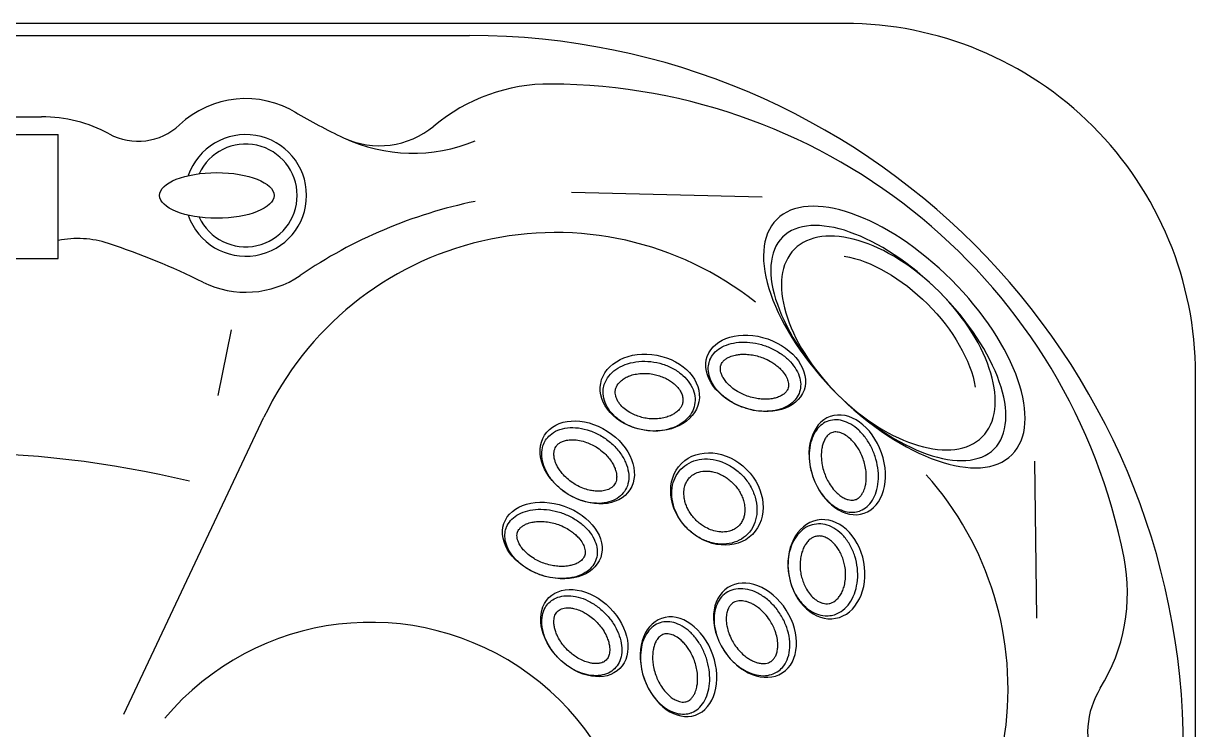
# Model space of a CAD drawing. Header units: millimetres. Extents: x -1155.38 to -1153.28, y 2264.62 to 2266.72.
# Drawn here: x -1154.249 to -1153.28, y 2266.14 to 2266.724 of the extents above; entities that cross this region are included whole.
import ezdxf

# ---------------------------------------------------------------- set-up
doc = ezdxf.new("R2010")
doc.units = ezdxf.units.MM
doc.header["$LTSCALE"] = 10
doc.layers.add('jacuzzi', color=1, linetype='Continuous')

msp = doc.modelspace()

# ---------------------------------------------------------------- linework, layer by layer
at = {"layer": 'jacuzzi'}
for p, q in [((-1154.78048, 2266.71403), (-1153.88048, 2266.71403)), ((-1154.44378, 2266.6469), (-1154.23426, 2266.6469)), ((-1154.44048, 2266.63213), (-1154.22048, 2266.63213)), ((-1154.22048, 2266.5298), (-1154.22048, 2266.63213)), ((-1153.79638, 2266.58458), (-1153.63878, 2266.58069)), ((-1154.44048, 2266.5298), (-1154.22048, 2266.5298)), ((-1154.07757, 2266.47078), (-1154.08846, 2266.41637)), ((-1154.16618, 2266.15308), (-1154.05043, 2266.39849)), ((-1153.41156, 2266.23235), (-1153.41333, 2266.36211))]:
    msp.add_line(p, q, dxfattribs=at)
at = {"layer": 'jacuzzi', "color": 3}
msp.add_lwpolyline([(-1155.38048, 2266.43403), (-1155.38048, 2264.91403, 0.414214), (-1155.09048, 2264.62403), (-1153.57048, 2264.62403, 0.414214), (-1153.28048, 2264.91403), (-1153.28048, 2266.43403, 0.414214), (-1153.57048, 2266.72403), (-1155.09048, 2266.72403, 0.414214)], format="xyb", close=True, dxfattribs=at)
at = {"layer": 'jacuzzi'}
for centre, radius, start, end in [((-1153.88048, 2266.12403), 0.59, 0, 90), ((-1153.81404, 2266.52397), 0.15, 89.74313, 129.82499), ((-1153.81554, 2266.18897), 0.485, 11.09112, 89.74313), ((-1154.06551, 2266.58187), 0.08, 58.14503, 133.2), ((-1153.77157, 2267.08187), 0.5, 239.54969, 244.75896), ((-1154.23426, 2266.5298), 0.11711, 61.49171, 90), ((-1154.1545, 2266.67664), 0.05, 241.49171, 313.2), ((-1153.95494, 2266.69293), 0.07, 244.75896, 309.82499), ((-1154.06551, 2266.58187), 0.05027, 198.9724, 161.0276), ((-1153.92732, 2266.7515), 0.13475, 244.75896, 292.43502), ((-1154.06551, 2266.58187), 0.04249, 204.97347, 155.02653), ((-1153.79533, 2266.18514), 0.4, 101.62032, 124.25541), ((-1153.80954, 2266.28487), 0.26634, 51.60522, 154.74932), ((-1154.20414, 2266.46625), 0.08, 71.71584, 101.78818), ((-1154.36728, 2265.9725), 0.6, 63.65498, 71.71584), ((-1154.06551, 2266.58187), 0.08, 243.65498, 304.25541), ((-1154.31203, 2265.51079), 0.85852, 76.52537, 103.51701), ((-1153.70179, 2266.17373), 0.26634, 302.43253, 41.74173), ((-1153.4868, 2266.25342), 0.15, 328.2715, 11.09112), ((-1153.96234, 2266.00705), 0.22197, 327.35545, 140.00307), ((-1153.29968, 2266.13772), 0.07, 148.2715, 203.30455)]:
    msp.add_arc(centre, radius, start, end, dxfattribs=at)
for centre, major_axis, ratio in [((-1154.08943, 2266.58187), (-0.04733, 0), 0.398515), ((-1153.64405, 2266.43485), (-0.03999, 0.01398), 0.709323), ((-1153.73156, 2266.41892), (-0.04059, 0.00761), 0.76114), ((-1153.78326, 2266.36119), (-0.03528, 0.02254), 0.733097), ((-1153.67606, 2266.33098), (0.02932, -0.02932), 0.834708), ((-1153.81214, 2266.29667), (-0.03999, 0.01398), 0.709323), ((-1153.78563, 2266.2201), (-0.02931, 0.02931), 0.716668)]:
    msp.add_ellipse(centre, major_axis=major_axis, ratio=ratio, dxfattribs=at)
at = {"layer": 'jacuzzi', "extrusion": (0, 0, -1)}
for centre, major_axis, ratio in [((-1153.52945, 2266.46482), (-0.09724, 0.09724), 0.48528), ((-1153.5344, 2266.45987), (-0.08748, 0.08748), 0.482837), ((-1153.5344, 2266.45987), (-0.0776, 0.0776), 0.544324), ((-1153.56837, 2266.35917), (0.01398, -0.03999), 0.709323), ((-1153.58557, 2266.27293), (0.00761, -0.04059), 0.76114), ((-1153.64457, 2266.22251), (0.02254, -0.03528), 0.733097), ((-1153.7078, 2266.19233), (0.01398, -0.03999), 0.709323)]:
    msp.add_ellipse(centre, major_axis=major_axis, ratio=ratio, dxfattribs=at)
msp.add_ellipse((-1153.53935, 2266.45492), major_axis=(-0.06826, 0.06826), ratio=0.546258, start_param=6.938154, end_param=8.769809, dxfattribs=at)
at = {"layer": 'jacuzzi'}
for points, knots in [([(-1153.6822, 2266.445), (-1153.68278, 2266.44335), (-1153.68312, 2266.44161), (-1153.68333, 2266.43767), (-1153.6831, 2266.43544), (-1153.68191, 2266.4309), (-1153.68095, 2266.42859), (-1153.67834, 2266.42405), (-1153.67669, 2266.42182), (-1153.67276, 2266.41758), (-1153.6705, 2266.41558), (-1153.66548, 2266.41194), (-1153.66274, 2266.41031), (-1153.65694, 2266.40751), (-1153.65388, 2266.40636), (-1153.64766, 2266.40459), (-1153.64449, 2266.40398), (-1153.63823, 2266.40334), (-1153.63514, 2266.40331), (-1153.62925, 2266.40383), (-1153.62644, 2266.40438), (-1153.62127, 2266.40599), (-1153.61892, 2266.40706), (-1153.61479, 2266.40961), (-1153.61302, 2266.4111), (-1153.61013, 2266.4144), (-1153.60901, 2266.41621), (-1153.60743, 2266.42007), (-1153.60698, 2266.42212), (-1153.60676, 2266.4264), (-1153.60699, 2266.42863), (-1153.60819, 2266.43317), (-1153.60915, 2266.43547), (-1153.61177, 2266.44001), (-1153.61342, 2266.44225), (-1153.61735, 2266.44648), (-1153.61962, 2266.44848), (-1153.62464, 2266.45211), (-1153.62739, 2266.45375), (-1153.63319, 2266.45654), (-1153.63624, 2266.45769), (-1153.64247, 2266.45946), (-1153.64564, 2266.46007), (-1153.6519, 2266.4607), (-1153.65499, 2266.46072), (-1153.66088, 2266.4602), (-1153.66369, 2266.45965), (-1153.66885, 2266.45803), (-1153.6712, 2266.45696), (-1153.67532, 2266.4544), (-1153.67709, 2266.45291), (-1153.67997, 2266.44961), (-1153.68109, 2266.4478), (-1153.68199, 2266.44558), (-1153.6821, 2266.44529), (-1153.6822, 2266.445)], [0, 0, 0, 0, 0.203626, 0.203626, 0.445375, 0.445375, 0.687124, 0.687124, 0.928874, 0.928874, 1.170623, 1.170623, 1.412372, 1.412372, 1.654121, 1.654121, 1.89587, 1.89587, 2.137619, 2.137619, 2.379368, 2.379368, 2.621117, 2.621117, 2.862866, 2.862866, 3.104615, 3.104615, 3.346364, 3.346364, 3.588113, 3.588113, 3.829863, 3.829863, 4.071612, 4.071612, 4.313361, 4.313361, 4.55511, 4.55511, 4.796859, 4.796859, 5.038608, 5.038608, 5.280357, 5.280357, 5.522106, 5.522106, 5.763855, 5.763855, 6.005604, 6.005604, 6.247353, 6.247353, 6.283185, 6.283185, 6.283185, 6.283185]), ([(-1153.76976, 2266.42303), (-1153.77008, 2266.42134), (-1153.77019, 2266.41961), (-1153.76994, 2266.41547), (-1153.7694, 2266.41304), (-1153.76753, 2266.40826), (-1153.76619, 2266.40591), (-1153.76278, 2266.40144), (-1153.7607, 2266.39933), (-1153.75594, 2266.3955), (-1153.75326, 2266.3938), (-1153.74746, 2266.39091), (-1153.74435, 2266.38974), (-1153.73792, 2266.38802), (-1153.73459, 2266.38748), (-1153.72797, 2266.38704), (-1153.72467, 2266.38716), (-1153.71833, 2266.38804), (-1153.71528, 2266.3888), (-1153.70966, 2266.3909), (-1153.70709, 2266.39224), (-1153.70256, 2266.39539), (-1153.70062, 2266.39719), (-1153.69746, 2266.40112), (-1153.69625, 2266.40324), (-1153.6946, 2266.40769), (-1153.69416, 2266.41002), (-1153.69407, 2266.41477), (-1153.69442, 2266.41719), (-1153.69592, 2266.42201), (-1153.69708, 2266.4244), (-1153.70015, 2266.42898), (-1153.70206, 2266.43117), (-1153.70654, 2266.43518), (-1153.70911, 2266.437), (-1153.71471, 2266.44012), (-1153.71775, 2266.44143), (-1153.72409, 2266.44343), (-1153.72739, 2266.44413), (-1153.73402, 2266.44486), (-1153.73736, 2266.44489), (-1153.74382, 2266.4443), (-1153.74694, 2266.44368), (-1153.75277, 2266.44183), (-1153.75547, 2266.44061), (-1153.76027, 2266.43767), (-1153.76237, 2266.43595), (-1153.76585, 2266.43216), (-1153.76723, 2266.43009), (-1153.76893, 2266.42633), (-1153.76945, 2266.4247), (-1153.76976, 2266.42303)], [0, 0, 0, 0, 0.187904, 0.187904, 0.444609, 0.444609, 0.701313, 0.701313, 0.958017, 0.958017, 1.214722, 1.214722, 1.471426, 1.471426, 1.72813, 1.72813, 1.984835, 1.984835, 2.241539, 2.241539, 2.498244, 2.498244, 2.754948, 2.754948, 3.011652, 3.011652, 3.268357, 3.268357, 3.525586, 3.525586, 3.782816, 3.782816, 4.040045, 4.040045, 4.297275, 4.297275, 4.554504, 4.554504, 4.811734, 4.811734, 5.068963, 5.068963, 5.326193, 5.326193, 5.583422, 5.583422, 5.840652, 5.840652, 6.097882, 6.097882, 6.283185, 6.283185, 6.283185, 6.283185]), ([(-1153.67276, 2266.4417), (-1153.67296, 2266.44114), (-1153.6731, 2266.44056), (-1153.67325, 2266.4393), (-1153.67327, 2266.43863), (-1153.67315, 2266.43715), (-1153.67301, 2266.43636), (-1153.67254, 2266.43465), (-1153.6722, 2266.43374), (-1153.67128, 2266.43178), (-1153.67068, 2266.43074), (-1153.66921, 2266.4286), (-1153.66834, 2266.42752), (-1153.66636, 2266.42539), (-1153.66523, 2266.42433), (-1153.66253, 2266.42211), (-1153.66091, 2266.42096), (-1153.65773, 2266.41904), (-1153.65622, 2266.41824), (-1153.65307, 2266.4168), (-1153.65144, 2266.41617), (-1153.64793, 2266.41502), (-1153.64605, 2266.41453), (-1153.64262, 2266.41387), (-1153.64108, 2266.41366), (-1153.63806, 2266.41341), (-1153.63658, 2266.41337), (-1153.6335, 2266.41346), (-1153.63193, 2266.41362), (-1153.62925, 2266.41407), (-1153.62811, 2266.41434), (-1153.62575, 2266.41506), (-1153.62458, 2266.41553), (-1153.6225, 2266.41657), (-1153.62161, 2266.41713), (-1153.62027, 2266.41816), (-1153.61976, 2266.41862), (-1153.61876, 2266.4197), (-1153.61832, 2266.42031), (-1153.61761, 2266.42154), (-1153.61735, 2266.42216), (-1153.61702, 2266.42334), (-1153.61692, 2266.42389), (-1153.61682, 2266.42508), (-1153.61683, 2266.42572), (-1153.61697, 2266.42709), (-1153.61711, 2266.42783), (-1153.61769, 2266.42985), (-1153.61825, 2266.43122), (-1153.61987, 2266.43406), (-1153.62093, 2266.43555), (-1153.62304, 2266.43793), (-1153.62394, 2266.43884), (-1153.62591, 2266.4406), (-1153.62697, 2266.44146), (-1153.62925, 2266.4431), (-1153.63047, 2266.44388), (-1153.63364, 2266.44571), (-1153.63567, 2266.44668), (-1153.63944, 2266.44816), (-1153.64115, 2266.44871), (-1153.64458, 2266.44962), (-1153.64631, 2266.44997), (-1153.64982, 2266.45048), (-1153.65158, 2266.45061), (-1153.65465, 2266.45065), (-1153.65597, 2266.4506), (-1153.6585, 2266.45036), (-1153.65971, 2266.45018), (-1153.66254, 2266.44957), (-1153.66407, 2266.44908), (-1153.66631, 2266.44813), (-1153.66712, 2266.44771), (-1153.66871, 2266.44674), (-1153.66946, 2266.44618), (-1153.67071, 2266.44504), (-1153.67121, 2266.44447), (-1153.67203, 2266.44332), (-1153.67234, 2266.44275), (-1153.67265, 2266.44201), (-1153.67271, 2266.44186), (-1153.67276, 2266.4417)], [0, 0, 0, 0, 0.152384, 0.152384, 0.304769, 0.304769, 0.457153, 0.457153, 0.609537, 0.609537, 0.77034, 0.77034, 0.931143, 0.931143, 1.091946, 1.091946, 1.283373, 1.283373, 1.44108, 1.44108, 1.598787, 1.598787, 1.77554, 1.77554, 1.920724, 1.920724, 2.065907, 2.065907, 2.232891, 2.232891, 2.370072, 2.370072, 2.538848, 2.538848, 2.707623, 2.707623, 2.838291, 2.838291, 3.011579, 3.011579, 3.184866, 3.184866, 3.324611, 3.324611, 3.464356, 3.464356, 3.604102, 3.604102, 3.824383, 3.824383, 4.044664, 4.044664, 4.18138, 4.18138, 4.318096, 4.318096, 4.454811, 4.454811, 4.659665, 4.659665, 4.821383, 4.821383, 4.9831, 4.9831, 5.152593, 5.152593, 5.287158, 5.287158, 5.421724, 5.421724, 5.621592, 5.621592, 5.755361, 5.755361, 5.91735, 5.91735, 6.079339, 6.079339, 6.241328, 6.241328, 6.283185, 6.283185, 6.283185, 6.283185]), ([(-1153.75993, 2266.42119), (-1153.7601, 2266.42032), (-1153.76016, 2266.41943), (-1153.76006, 2266.41774), (-1153.75995, 2266.41696), (-1153.75955, 2266.41535), (-1153.75926, 2266.41451), (-1153.7585, 2266.41278), (-1153.75801, 2266.4119), (-1153.75687, 2266.41015), (-1153.75622, 2266.4093), (-1153.7544, 2266.40723), (-1153.75313, 2266.40604), (-1153.75025, 2266.40379), (-1153.74862, 2266.40274), (-1153.74553, 2266.40109), (-1153.74412, 2266.40045), (-1153.74119, 2266.39931), (-1153.73966, 2266.39883), (-1153.73656, 2266.39803), (-1153.73497, 2266.39773), (-1153.73152, 2266.39726), (-1153.72966, 2266.39715), (-1153.726, 2266.39716), (-1153.72421, 2266.3973), (-1153.72078, 2266.39781), (-1153.71913, 2266.39819), (-1153.71615, 2266.39911), (-1153.71481, 2266.39964), (-1153.71257, 2266.40074), (-1153.71164, 2266.40128), (-1153.7097, 2266.40258), (-1153.70875, 2266.40338), (-1153.70714, 2266.405), (-1153.70648, 2266.40582), (-1153.70549, 2266.40738), (-1153.70513, 2266.4081), (-1153.7045, 2266.40974), (-1153.70428, 2266.41066), (-1153.70407, 2266.41255), (-1153.70409, 2266.41353), (-1153.7044, 2266.4156), (-1153.70469, 2266.41669), (-1153.70561, 2266.41896), (-1153.70624, 2266.42014), (-1153.70788, 2266.42252), (-1153.70889, 2266.42372), (-1153.71092, 2266.42571), (-1153.71186, 2266.42652), (-1153.7139, 2266.42806), (-1153.715, 2266.4288), (-1153.71743, 2266.43022), (-1153.71877, 2266.43089), (-1153.72157, 2266.4321), (-1153.72303, 2266.43263), (-1153.72602, 2266.43353), (-1153.72756, 2266.43389), (-1153.73093, 2266.43449), (-1153.73276, 2266.43469), (-1153.73639, 2266.43484), (-1153.73819, 2266.43479), (-1153.74165, 2266.43445), (-1153.74333, 2266.43416), (-1153.74641, 2266.43339), (-1153.74782, 2266.43293), (-1153.75042, 2266.43186), (-1153.75162, 2266.43124), (-1153.75376, 2266.42993), (-1153.75471, 2266.42922), (-1153.75723, 2266.42697), (-1153.75838, 2266.42537), (-1153.7595, 2266.42294), (-1153.75977, 2266.42207), (-1153.75993, 2266.42119)], [0, 0, 0, 0, 0.185389, 0.185389, 0.334092, 0.334092, 0.482794, 0.482794, 0.631497, 0.631497, 0.772944, 0.772944, 0.975724, 0.975724, 1.178504, 1.178504, 1.332252, 1.332252, 1.486001, 1.486001, 1.639749, 1.639749, 1.818834, 1.818834, 1.997918, 1.997918, 2.177002, 2.177002, 2.344869, 2.344869, 2.48377, 2.48377, 2.664349, 2.664349, 2.844927, 2.844927, 3.003134, 3.003134, 3.20093, 3.20093, 3.398726, 3.398726, 3.596522, 3.596522, 3.794318, 3.794318, 3.992115, 3.992115, 4.132757, 4.132757, 4.2734, 4.2734, 4.423968, 4.423968, 4.574537, 4.574537, 4.725106, 4.725106, 4.901128, 4.901128, 5.07715, 5.07715, 5.253172, 5.253172, 5.41935, 5.41935, 5.585529, 5.585529, 5.751707, 5.751707, 6.095618, 6.095618, 6.283185, 6.283185, 6.283185, 6.283185]), ([(-1153.55822, 2266.32102), (-1153.55987, 2266.32044), (-1153.56161, 2266.3201), (-1153.56555, 2266.31989), (-1153.56779, 2266.32013), (-1153.57232, 2266.32132), (-1153.57463, 2266.32227), (-1153.57917, 2266.32488), (-1153.5814, 2266.32654), (-1153.58564, 2266.33046), (-1153.58764, 2266.33273), (-1153.59128, 2266.33774), (-1153.59291, 2266.34048), (-1153.59571, 2266.34628), (-1153.59687, 2266.34934), (-1153.59864, 2266.35556), (-1153.59925, 2266.35873), (-1153.59989, 2266.36499), (-1153.59991, 2266.36808), (-1153.59939, 2266.37398), (-1153.59885, 2266.37679), (-1153.59723, 2266.38195), (-1153.59617, 2266.3843), (-1153.59361, 2266.38843), (-1153.59212, 2266.3902), (-1153.58882, 2266.39309), (-1153.58701, 2266.39421), (-1153.58316, 2266.39579), (-1153.58111, 2266.39625), (-1153.57683, 2266.39647), (-1153.5746, 2266.39623), (-1153.57006, 2266.39503), (-1153.56775, 2266.39407), (-1153.56321, 2266.39146), (-1153.56098, 2266.3898), (-1153.55674, 2266.38587), (-1153.55474, 2266.3836), (-1153.55111, 2266.37858), (-1153.54948, 2266.37584), (-1153.54669, 2266.37003), (-1153.54553, 2266.36698), (-1153.54376, 2266.36075), (-1153.54316, 2266.35758), (-1153.54252, 2266.35132), (-1153.5425, 2266.34824), (-1153.54303, 2266.34234), (-1153.54358, 2266.33954), (-1153.54519, 2266.33438), (-1153.54626, 2266.33203), (-1153.54882, 2266.3279), (-1153.55032, 2266.32614), (-1153.55362, 2266.32325), (-1153.55543, 2266.32213), (-1153.55764, 2266.32123), (-1153.55793, 2266.32112), (-1153.55822, 2266.32102)], [0, 0, 0, 0, 0.203626, 0.203626, 0.445375, 0.445375, 0.687124, 0.687124, 0.928874, 0.928874, 1.170623, 1.170623, 1.412372, 1.412372, 1.654121, 1.654121, 1.89587, 1.89587, 2.137619, 2.137619, 2.379368, 2.379368, 2.621117, 2.621117, 2.862866, 2.862866, 3.104615, 3.104615, 3.346364, 3.346364, 3.588113, 3.588113, 3.829863, 3.829863, 4.071612, 4.071612, 4.313361, 4.313361, 4.55511, 4.55511, 4.796859, 4.796859, 5.038608, 5.038608, 5.280357, 5.280357, 5.522106, 5.522106, 5.763855, 5.763855, 6.005604, 6.005604, 6.247353, 6.247353, 6.283185, 6.283185, 6.283185, 6.283185]), ([(-1153.81762, 2266.3796), (-1153.81855, 2266.37814), (-1153.81929, 2266.37655), (-1153.8205, 2266.37271), (-1153.82084, 2266.37038), (-1153.82081, 2266.36548), (-1153.82043, 2266.36292), (-1153.81894, 2266.35771), (-1153.81783, 2266.35507), (-1153.81492, 2266.3499), (-1153.81312, 2266.34737), (-1153.80896, 2266.34259), (-1153.80659, 2266.34035), (-1153.80143, 2266.33631), (-1153.79864, 2266.33451), (-1153.79283, 2266.33147), (-1153.78981, 2266.33023), (-1153.78373, 2266.32839), (-1153.78068, 2266.32779), (-1153.77475, 2266.32726), (-1153.77187, 2266.32732), (-1153.76648, 2266.32809), (-1153.76396, 2266.32879), (-1153.75945, 2266.33076), (-1153.75745, 2266.33203), (-1153.75405, 2266.33502), (-1153.75265, 2266.33675), (-1153.75042, 2266.34071), (-1153.74963, 2266.34296), (-1153.74883, 2266.34781), (-1153.74881, 2266.35041), (-1153.74961, 2266.35579), (-1153.75041, 2266.35856), (-1153.75282, 2266.36409), (-1153.75443, 2266.36684), (-1153.75833, 2266.37209), (-1153.76062, 2266.37459), (-1153.76575, 2266.37916), (-1153.76858, 2266.38122), (-1153.77456, 2266.38476), (-1153.77771, 2266.38623), (-1153.78411, 2266.38847), (-1153.78734, 2266.38924), (-1153.79367, 2266.39005), (-1153.79675, 2266.39008), (-1153.80253, 2266.38942), (-1153.80523, 2266.38873), (-1153.81005, 2266.38672), (-1153.81218, 2266.3854), (-1153.81541, 2266.38257), (-1153.81662, 2266.38115), (-1153.81762, 2266.3796)], [0, 0, 0, 0, 0.195237, 0.195237, 0.44418, 0.44418, 0.693123, 0.693123, 0.942065, 0.942065, 1.191008, 1.191008, 1.43995, 1.43995, 1.688893, 1.688893, 1.937835, 1.937835, 2.186778, 2.186778, 2.435721, 2.435721, 2.684663, 2.684663, 2.933606, 2.933606, 3.182548, 3.182548, 3.445456, 3.445456, 3.708364, 3.708364, 3.971272, 3.971272, 4.23418, 4.23418, 4.497087, 4.497087, 4.759995, 4.759995, 5.022903, 5.022903, 5.285811, 5.285811, 5.548719, 5.548719, 5.811627, 5.811627, 6.074535, 6.074535, 6.283185, 6.283185, 6.283185, 6.283185]), ([(-1153.56152, 2266.33046), (-1153.56208, 2266.33026), (-1153.56266, 2266.33013), (-1153.56392, 2266.32997), (-1153.5646, 2266.32995), (-1153.56607, 2266.33007), (-1153.56687, 2266.33021), (-1153.56857, 2266.33068), (-1153.56948, 2266.33102), (-1153.57144, 2266.33195), (-1153.57249, 2266.33254), (-1153.57462, 2266.33402), (-1153.5757, 2266.33488), (-1153.57784, 2266.33687), (-1153.5789, 2266.33799), (-1153.58112, 2266.34069), (-1153.58226, 2266.34231), (-1153.58418, 2266.34549), (-1153.58498, 2266.34701), (-1153.58642, 2266.35015), (-1153.58706, 2266.35178), (-1153.58821, 2266.35529), (-1153.58869, 2266.35718), (-1153.58935, 2266.36061), (-1153.58956, 2266.36215), (-1153.58982, 2266.36516), (-1153.58985, 2266.36665), (-1153.58976, 2266.36972), (-1153.58961, 2266.37129), (-1153.58915, 2266.37397), (-1153.58888, 2266.37512), (-1153.58817, 2266.37747), (-1153.58769, 2266.37865), (-1153.58666, 2266.38072), (-1153.58609, 2266.38161), (-1153.58506, 2266.38295), (-1153.5846, 2266.38346), (-1153.58353, 2266.38446), (-1153.58291, 2266.38491), (-1153.58168, 2266.38561), (-1153.58106, 2266.38587), (-1153.57988, 2266.3862), (-1153.57933, 2266.3863), (-1153.57814, 2266.3864), (-1153.5775, 2266.38639), (-1153.57613, 2266.38625), (-1153.57539, 2266.38611), (-1153.57337, 2266.38554), (-1153.572, 2266.38497), (-1153.56916, 2266.38335), (-1153.56767, 2266.38229), (-1153.56529, 2266.38019), (-1153.56439, 2266.37929), (-1153.56262, 2266.37732), (-1153.56176, 2266.37625), (-1153.56012, 2266.37397), (-1153.55934, 2266.37276), (-1153.55752, 2266.36958), (-1153.55654, 2266.36755), (-1153.55507, 2266.36378), (-1153.55451, 2266.36208), (-1153.5536, 2266.35864), (-1153.55325, 2266.35691), (-1153.55275, 2266.35341), (-1153.55261, 2266.35164), (-1153.55257, 2266.34857), (-1153.55262, 2266.34725), (-1153.55286, 2266.34472), (-1153.55305, 2266.34351), (-1153.55365, 2266.34068), (-1153.55414, 2266.33915), (-1153.55509, 2266.33691), (-1153.55551, 2266.3361), (-1153.55648, 2266.33451), (-1153.55704, 2266.33377), (-1153.55818, 2266.33252), (-1153.55876, 2266.33201), (-1153.5599, 2266.3312), (-1153.56047, 2266.33088), (-1153.56121, 2266.33057), (-1153.56136, 2266.33051), (-1153.56152, 2266.33046)], [0, 0, 0, 0, 0.152384, 0.152384, 0.304769, 0.304769, 0.457153, 0.457153, 0.609537, 0.609537, 0.77034, 0.77034, 0.931143, 0.931143, 1.091946, 1.091946, 1.283373, 1.283373, 1.44108, 1.44108, 1.598787, 1.598787, 1.77554, 1.77554, 1.920724, 1.920724, 2.065907, 2.065907, 2.232891, 2.232891, 2.370072, 2.370072, 2.538848, 2.538848, 2.707623, 2.707623, 2.838291, 2.838291, 3.011579, 3.011579, 3.184866, 3.184866, 3.324611, 3.324611, 3.464356, 3.464356, 3.604102, 3.604102, 3.824383, 3.824383, 4.044664, 4.044664, 4.18138, 4.18138, 4.318096, 4.318096, 4.454811, 4.454811, 4.659665, 4.659665, 4.821383, 4.821383, 4.9831, 4.9831, 5.152593, 5.152593, 5.287158, 5.287158, 5.421724, 5.421724, 5.621592, 5.621592, 5.755361, 5.755361, 5.91735, 5.91735, 6.079339, 6.079339, 6.241328, 6.241328, 6.283185, 6.283185, 6.283185, 6.283185]), ([(-1153.80919, 2266.37421), (-1153.80958, 2266.37361), (-1153.8099, 2266.37297), (-1153.81041, 2266.37155), (-1153.8106, 2266.37077), (-1153.81083, 2266.36905), (-1153.81086, 2266.36811), (-1153.81073, 2266.36606), (-1153.81056, 2266.36495), (-1153.81005, 2266.36292), (-1153.80976, 2266.36202), (-1153.80905, 2266.36017), (-1153.80863, 2266.35922), (-1153.80759, 2266.35722), (-1153.80697, 2266.35617), (-1153.80555, 2266.35408), (-1153.80476, 2266.35303), (-1153.8027, 2266.3506), (-1153.80137, 2266.34923), (-1153.79846, 2266.34664), (-1153.7969, 2266.34543), (-1153.7939, 2266.34341), (-1153.7925, 2266.34258), (-1153.78924, 2266.34088), (-1153.78736, 2266.34006), (-1153.78383, 2266.33883), (-1153.78218, 2266.33837), (-1153.77929, 2266.33778), (-1153.77803, 2266.33759), (-1153.77529, 2266.33735), (-1153.77382, 2266.33733), (-1153.77078, 2266.33752), (-1153.76927, 2266.33778), (-1153.76715, 2266.33838), (-1153.76643, 2266.33863), (-1153.76487, 2266.3393), (-1153.76408, 2266.33975), (-1153.76271, 2266.3407), (-1153.76212, 2266.34121), (-1153.76112, 2266.34228), (-1153.7607, 2266.34285), (-1153.75999, 2266.34408), (-1153.7597, 2266.34474), (-1153.75923, 2266.34619), (-1153.75907, 2266.34699), (-1153.7589, 2266.34876), (-1153.75889, 2266.34973), (-1153.75908, 2266.35159), (-1153.75922, 2266.35244), (-1153.75965, 2266.35425), (-1153.75994, 2266.35519), (-1153.76068, 2266.35715), (-1153.76114, 2266.35817), (-1153.76224, 2266.36025), (-1153.76287, 2266.3613), (-1153.7644, 2266.36354), (-1153.76532, 2266.36474), (-1153.76737, 2266.36706), (-1153.76849, 2266.3682), (-1153.7713, 2266.37072), (-1153.77305, 2266.37207), (-1153.77632, 2266.37422), (-1153.77779, 2266.37506), (-1153.7808, 2266.37657), (-1153.78234, 2266.37723), (-1153.78579, 2266.37848), (-1153.78772, 2266.37901), (-1153.79147, 2266.37974), (-1153.79328, 2266.37993), (-1153.79616, 2266.37999), (-1153.79727, 2266.37994), (-1153.79967, 2266.37969), (-1153.80092, 2266.37944), (-1153.80316, 2266.37878), (-1153.80415, 2266.37838), (-1153.80588, 2266.37747), (-1153.80662, 2266.37696), (-1153.80788, 2266.37589), (-1153.80841, 2266.37532), (-1153.80897, 2266.37455), (-1153.80909, 2266.37438), (-1153.80919, 2266.37421)], [0, 0, 0, 0, 0.164874, 0.164874, 0.329748, 0.329748, 0.494622, 0.494622, 0.659496, 0.659496, 0.782068, 0.782068, 0.90464, 0.90464, 1.037843, 1.037843, 1.171046, 1.171046, 1.355255, 1.355255, 1.539463, 1.539463, 1.690246, 1.690246, 1.882694, 1.882694, 2.052228, 2.052228, 2.186388, 2.186388, 2.356346, 2.356346, 2.561436, 2.561436, 2.680546, 2.680546, 2.844414, 2.844414, 3.008281, 3.008281, 3.172148, 3.172148, 3.336016, 3.336016, 3.499883, 3.499883, 3.66375, 3.66375, 3.79161, 3.79161, 3.91947, 3.91947, 4.052186, 4.052186, 4.184902, 4.184902, 4.337848, 4.337848, 4.490793, 4.490793, 4.695915, 4.695915, 4.853372, 4.853372, 5.010829, 5.010829, 5.208339, 5.208339, 5.40585, 5.40585, 5.540605, 5.540605, 5.714564, 5.714564, 5.888523, 5.888523, 6.062482, 6.062482, 6.236441, 6.236441, 6.283185, 6.283185, 6.283185, 6.283185]), ([(-1153.65099, 2266.30166), (-1153.64972, 2266.30292), (-1153.64858, 2266.30433), (-1153.64604, 2266.30821), (-1153.64485, 2266.31087), (-1153.6433, 2266.31658), (-1153.64293, 2266.31963), (-1153.64307, 2266.32592), (-1153.64358, 2266.32915), (-1153.64544, 2266.33555), (-1153.64679, 2266.33871), (-1153.65027, 2266.34472), (-1153.65238, 2266.34757), (-1153.65721, 2266.35271), (-1153.65993, 2266.35502), (-1153.66574, 2266.3589), (-1153.66884, 2266.36048), (-1153.67517, 2266.36282), (-1153.67841, 2266.36357), (-1153.68478, 2266.36419), (-1153.68791, 2266.36407), (-1153.69382, 2266.36298), (-1153.69661, 2266.36201), (-1153.70166, 2266.35932), (-1153.70392, 2266.3576), (-1153.70779, 2266.35353), (-1153.7094, 2266.35117), (-1153.71184, 2266.34595), (-1153.71267, 2266.3431), (-1153.71349, 2266.33708), (-1153.71348, 2266.33392), (-1153.71257, 2266.32752), (-1153.71168, 2266.32429), (-1153.70908, 2266.318), (-1153.70738, 2266.31495), (-1153.70326, 2266.30927), (-1153.70086, 2266.30664), (-1153.69554, 2266.302), (-1153.69263, 2266.3), (-1153.68653, 2266.29678), (-1153.68334, 2266.29555), (-1153.67692, 2266.29396), (-1153.6737, 2266.2936), (-1153.66748, 2266.29374), (-1153.66448, 2266.29425), (-1153.6589, 2266.29606), (-1153.65632, 2266.29738), (-1153.65296, 2266.29983), (-1153.65193, 2266.30071), (-1153.65099, 2266.30166)], [0, 0, 0, 0, 0.173542, 0.173542, 0.445361, 0.445361, 0.717181, 0.717181, 0.989, 0.989, 1.260819, 1.260819, 1.532639, 1.532639, 1.804458, 1.804458, 2.076277, 2.076277, 2.348097, 2.348097, 2.619916, 2.619916, 2.891735, 2.891735, 3.163555, 3.163555, 3.435374, 3.435374, 3.707193, 3.707193, 3.979013, 3.979013, 4.250832, 4.250832, 4.522651, 4.522651, 4.794471, 4.794471, 5.06629, 5.06629, 5.338109, 5.338109, 5.609929, 5.609929, 5.881748, 5.881748, 6.153567, 6.153567, 6.283185, 6.283185, 6.283185, 6.283185]), ([(-1153.65806, 2266.30873), (-1153.65723, 2266.30955), (-1153.65649, 2266.31047), (-1153.65521, 2266.31249), (-1153.65466, 2266.3136), (-1153.65385, 2266.3158), (-1153.65356, 2266.31686), (-1153.65309, 2266.31943), (-1153.65296, 2266.32099), (-1153.65304, 2266.32422), (-1153.65324, 2266.32592), (-1153.65391, 2266.32895), (-1153.65429, 2266.33026), (-1153.65526, 2266.33289), (-1153.65584, 2266.33421), (-1153.65714, 2266.33669), (-1153.65785, 2266.33785), (-1153.6594, 2266.34012), (-1153.66025, 2266.34122), (-1153.66212, 2266.34336), (-1153.66313, 2266.3444), (-1153.66527, 2266.34634), (-1153.6664, 2266.34725), (-1153.66872, 2266.3489), (-1153.66992, 2266.34964), (-1153.67236, 2266.35097), (-1153.6736, 2266.35155), (-1153.67635, 2266.35262), (-1153.67785, 2266.35308), (-1153.68048, 2266.35366), (-1153.68161, 2266.35384), (-1153.68381, 2266.35404), (-1153.68488, 2266.35407), (-1153.68829, 2266.35394), (-1153.69045, 2266.35349), (-1153.69388, 2266.3522), (-1153.69522, 2266.35147), (-1153.69733, 2266.34994), (-1153.69815, 2266.34919), (-1153.69964, 2266.34754), (-1153.7003, 2266.34663), (-1153.70139, 2266.34475), (-1153.70183, 2266.3438), (-1153.70268, 2266.34144), (-1153.70302, 2266.33999), (-1153.7034, 2266.3369), (-1153.70343, 2266.33524), (-1153.70318, 2266.33233), (-1153.70299, 2266.3311), (-1153.70242, 2266.3286), (-1153.70204, 2266.32734), (-1153.70113, 2266.32488), (-1153.7006, 2266.32367), (-1153.69938, 2266.3213), (-1153.69869, 2266.32013), (-1153.69714, 2266.31781), (-1153.69627, 2266.31667), (-1153.69438, 2266.31448), (-1153.69337, 2266.31344), (-1153.69124, 2266.31148), (-1153.69011, 2266.31057), (-1153.68776, 2266.30888), (-1153.68654, 2266.30812), (-1153.68355, 2266.30649), (-1153.68174, 2266.3057), (-1153.67813, 2266.30451), (-1153.67634, 2266.3041), (-1153.67338, 2266.30372), (-1153.6722, 2266.30365), (-1153.66955, 2266.30368), (-1153.66811, 2266.30385), (-1153.6654, 2266.30442), (-1153.66415, 2266.30484), (-1153.66195, 2266.30582), (-1153.66099, 2266.30637), (-1153.65937, 2266.30752), (-1153.65869, 2266.3081), (-1153.65806, 2266.30873)], [0, 0, 0, 0, 0.184331, 0.184331, 0.368662, 0.368662, 0.521393, 0.521393, 0.71903, 0.71903, 0.916667, 0.916667, 1.065259, 1.065259, 1.213852, 1.213852, 1.350682, 1.350682, 1.487513, 1.487513, 1.629379, 1.629379, 1.771244, 1.771244, 1.91221, 1.91221, 2.053177, 2.053177, 2.222874, 2.222874, 2.353365, 2.353365, 2.483855, 2.483855, 2.780205, 2.780205, 3.011393, 3.011393, 3.18617, 3.18617, 3.360946, 3.360946, 3.51672, 3.51672, 3.720314, 3.720314, 3.923908, 3.923908, 4.066269, 4.066269, 4.208631, 4.208631, 4.345007, 4.345007, 4.481384, 4.481384, 4.623005, 4.623005, 4.764626, 4.764626, 4.907666, 4.907666, 5.050705, 5.050705, 5.254637, 5.254637, 5.458569, 5.458569, 5.599886, 5.599886, 5.787257, 5.787257, 5.974628, 5.974628, 6.142723, 6.142723, 6.283185, 6.283185, 6.283185, 6.283185]), ([(-1153.85029, 2266.30683), (-1153.85087, 2266.30517), (-1153.85121, 2266.30343), (-1153.85142, 2266.29949), (-1153.85118, 2266.29726), (-1153.84999, 2266.29272), (-1153.84904, 2266.29042), (-1153.84643, 2266.28588), (-1153.84477, 2266.28364), (-1153.84085, 2266.27941), (-1153.83858, 2266.27741), (-1153.83357, 2266.27377), (-1153.83082, 2266.27213), (-1153.82502, 2266.26934), (-1153.82197, 2266.26818), (-1153.81575, 2266.26641), (-1153.81257, 2266.2658), (-1153.80632, 2266.26516), (-1153.80323, 2266.26514), (-1153.79733, 2266.26565), (-1153.79452, 2266.2662), (-1153.78936, 2266.26782), (-1153.78701, 2266.26888), (-1153.78288, 2266.27144), (-1153.78111, 2266.27293), (-1153.77822, 2266.27623), (-1153.7771, 2266.27804), (-1153.77552, 2266.28189), (-1153.77506, 2266.28394), (-1153.77484, 2266.28822), (-1153.77508, 2266.29045), (-1153.77628, 2266.29499), (-1153.77723, 2266.2973), (-1153.77985, 2266.30184), (-1153.78151, 2266.30407), (-1153.78544, 2266.3083), (-1153.78771, 2266.3103), (-1153.79273, 2266.31394), (-1153.79547, 2266.31557), (-1153.80128, 2266.31836), (-1153.80433, 2266.31952), (-1153.81056, 2266.32128), (-1153.81373, 2266.32189), (-1153.81998, 2266.32252), (-1153.82307, 2266.32255), (-1153.82897, 2266.32202), (-1153.83177, 2266.32147), (-1153.83693, 2266.31985), (-1153.83928, 2266.31879), (-1153.8434, 2266.31622), (-1153.84517, 2266.31473), (-1153.84806, 2266.31143), (-1153.84918, 2266.30962), (-1153.85008, 2266.30741), (-1153.85019, 2266.30712), (-1153.85029, 2266.30683)], [0, 0, 0, 0, 0.203626, 0.203626, 0.445375, 0.445375, 0.687124, 0.687124, 0.928874, 0.928874, 1.170623, 1.170623, 1.412372, 1.412372, 1.654121, 1.654121, 1.89587, 1.89587, 2.137619, 2.137619, 2.379368, 2.379368, 2.621117, 2.621117, 2.862866, 2.862866, 3.104615, 3.104615, 3.346364, 3.346364, 3.588113, 3.588113, 3.829863, 3.829863, 4.071612, 4.071612, 4.313361, 4.313361, 4.55511, 4.55511, 4.796859, 4.796859, 5.038608, 5.038608, 5.280357, 5.280357, 5.522106, 5.522106, 5.763855, 5.763855, 6.005604, 6.005604, 6.247353, 6.247353, 6.283185, 6.283185, 6.283185, 6.283185]), ([(-1153.84085, 2266.30353), (-1153.84105, 2266.30297), (-1153.84118, 2266.30238), (-1153.84134, 2266.30113), (-1153.84135, 2266.30045), (-1153.84123, 2266.29898), (-1153.8411, 2266.29818), (-1153.84063, 2266.29648), (-1153.84029, 2266.29556), (-1153.83936, 2266.29361), (-1153.83876, 2266.29256), (-1153.83729, 2266.29043), (-1153.83642, 2266.28934), (-1153.83444, 2266.28721), (-1153.83332, 2266.28615), (-1153.83062, 2266.28393), (-1153.829, 2266.28278), (-1153.82582, 2266.28086), (-1153.8243, 2266.28006), (-1153.82116, 2266.27863), (-1153.81953, 2266.27799), (-1153.81602, 2266.27684), (-1153.81413, 2266.27635), (-1153.8107, 2266.27569), (-1153.80916, 2266.27548), (-1153.80615, 2266.27523), (-1153.80466, 2266.27519), (-1153.80159, 2266.27528), (-1153.80002, 2266.27544), (-1153.79734, 2266.2759), (-1153.79619, 2266.27617), (-1153.79384, 2266.27688), (-1153.79266, 2266.27735), (-1153.79059, 2266.27839), (-1153.7897, 2266.27895), (-1153.78835, 2266.27999), (-1153.78785, 2266.28045), (-1153.78685, 2266.28152), (-1153.7864, 2266.28213), (-1153.7857, 2266.28336), (-1153.78544, 2266.28399), (-1153.78511, 2266.28517), (-1153.78501, 2266.28572), (-1153.78491, 2266.28691), (-1153.78491, 2266.28754), (-1153.78506, 2266.28892), (-1153.7852, 2266.28966), (-1153.78577, 2266.29168), (-1153.78634, 2266.29305), (-1153.78795, 2266.29589), (-1153.78902, 2266.29738), (-1153.79112, 2266.29976), (-1153.79202, 2266.30066), (-1153.79399, 2266.30243), (-1153.79506, 2266.30329), (-1153.79734, 2266.30493), (-1153.79855, 2266.30571), (-1153.80173, 2266.30753), (-1153.80376, 2266.3085), (-1153.80753, 2266.30998), (-1153.80923, 2266.31054), (-1153.81267, 2266.31145), (-1153.8144, 2266.3118), (-1153.8179, 2266.3123), (-1153.81967, 2266.31244), (-1153.82274, 2266.31248), (-1153.82406, 2266.31243), (-1153.82659, 2266.31219), (-1153.8278, 2266.312), (-1153.83063, 2266.31139), (-1153.83216, 2266.31091), (-1153.8344, 2266.30995), (-1153.83521, 2266.30953), (-1153.8368, 2266.30857), (-1153.83754, 2266.308), (-1153.83879, 2266.30687), (-1153.83929, 2266.30629), (-1153.84011, 2266.30515), (-1153.84043, 2266.30457), (-1153.84074, 2266.30384), (-1153.84079, 2266.30368), (-1153.84085, 2266.30353)], [0, 0, 0, 0, 0.152384, 0.152384, 0.304769, 0.304769, 0.457153, 0.457153, 0.609537, 0.609537, 0.77034, 0.77034, 0.931143, 0.931143, 1.091946, 1.091946, 1.283373, 1.283373, 1.44108, 1.44108, 1.598787, 1.598787, 1.77554, 1.77554, 1.920724, 1.920724, 2.065907, 2.065907, 2.232891, 2.232891, 2.370072, 2.370072, 2.538848, 2.538848, 2.707623, 2.707623, 2.838291, 2.838291, 3.011579, 3.011579, 3.184866, 3.184866, 3.324611, 3.324611, 3.464356, 3.464356, 3.604102, 3.604102, 3.824383, 3.824383, 4.044664, 4.044664, 4.18138, 4.18138, 4.318096, 4.318096, 4.454812, 4.454812, 4.659665, 4.659665, 4.821383, 4.821383, 4.983101, 4.983101, 5.152593, 5.152593, 5.287159, 5.287159, 5.421724, 5.421724, 5.621592, 5.621592, 5.755361, 5.755361, 5.91735, 5.91735, 6.079339, 6.079339, 6.241328, 6.241328, 6.283185, 6.283185, 6.283185, 6.283185]), ([(-1153.58146, 2266.23473), (-1153.58315, 2266.23441), (-1153.58489, 2266.2343), (-1153.58903, 2266.23455), (-1153.59145, 2266.23509), (-1153.59623, 2266.23697), (-1153.59859, 2266.2383), (-1153.60305, 2266.24172), (-1153.60517, 2266.24379), (-1153.60899, 2266.24855), (-1153.6107, 2266.25123), (-1153.61358, 2266.25703), (-1153.61475, 2266.26014), (-1153.61647, 2266.26658), (-1153.61702, 2266.2699), (-1153.61745, 2266.27652), (-1153.61733, 2266.27982), (-1153.61646, 2266.28617), (-1153.61569, 2266.28921), (-1153.61359, 2266.29483), (-1153.61225, 2266.29741), (-1153.60911, 2266.30193), (-1153.6073, 2266.30387), (-1153.60337, 2266.30703), (-1153.60125, 2266.30824), (-1153.5968, 2266.30989), (-1153.59447, 2266.31033), (-1153.58973, 2266.31042), (-1153.5873, 2266.31007), (-1153.58248, 2266.30857), (-1153.58009, 2266.30742), (-1153.57551, 2266.30435), (-1153.57332, 2266.30243), (-1153.56931, 2266.29795), (-1153.5675, 2266.29539), (-1153.56437, 2266.28979), (-1153.56306, 2266.28675), (-1153.56106, 2266.28041), (-1153.56036, 2266.2771), (-1153.55963, 2266.27047), (-1153.5596, 2266.26714), (-1153.56019, 2266.26068), (-1153.56081, 2266.25755), (-1153.56266, 2266.25172), (-1153.56388, 2266.24902), (-1153.56683, 2266.24422), (-1153.56854, 2266.24212), (-1153.57233, 2266.23865), (-1153.5744, 2266.23727), (-1153.57816, 2266.23556), (-1153.57979, 2266.23504), (-1153.58146, 2266.23473)], [0, 0, 0, 0, 0.187904, 0.187904, 0.444609, 0.444609, 0.701313, 0.701313, 0.958017, 0.958017, 1.214722, 1.214722, 1.471426, 1.471426, 1.72813, 1.72813, 1.984835, 1.984835, 2.241539, 2.241539, 2.498244, 2.498244, 2.754948, 2.754948, 3.011652, 3.011652, 3.268357, 3.268357, 3.525586, 3.525586, 3.782816, 3.782816, 4.040045, 4.040045, 4.297275, 4.297275, 4.554504, 4.554504, 4.811734, 4.811734, 5.068963, 5.068963, 5.326193, 5.326193, 5.583422, 5.583422, 5.840652, 5.840652, 6.097882, 6.097882, 6.283185, 6.283185, 6.283185, 6.283185]), ([(-1153.5833, 2266.24456), (-1153.58417, 2266.2444), (-1153.58507, 2266.24434), (-1153.58675, 2266.24443), (-1153.58753, 2266.24455), (-1153.58915, 2266.24495), (-1153.58998, 2266.24523), (-1153.59171, 2266.246), (-1153.5926, 2266.24648), (-1153.59434, 2266.24762), (-1153.5952, 2266.24827), (-1153.59726, 2266.25009), (-1153.59846, 2266.25136), (-1153.6007, 2266.25425), (-1153.60175, 2266.25587), (-1153.6034, 2266.25896), (-1153.60405, 2266.26037), (-1153.60518, 2266.26331), (-1153.60567, 2266.26483), (-1153.60646, 2266.26794), (-1153.60677, 2266.26952), (-1153.60723, 2266.27297), (-1153.60735, 2266.27483), (-1153.60733, 2266.27849), (-1153.60719, 2266.28028), (-1153.60668, 2266.28372), (-1153.6063, 2266.28537), (-1153.60538, 2266.28834), (-1153.60485, 2266.28968), (-1153.60376, 2266.29192), (-1153.60321, 2266.29286), (-1153.60191, 2266.2948), (-1153.60112, 2266.29575), (-1153.5995, 2266.29736), (-1153.59867, 2266.29801), (-1153.59712, 2266.299), (-1153.59639, 2266.29937), (-1153.59475, 2266.3), (-1153.59383, 2266.30022), (-1153.59194, 2266.30042), (-1153.59096, 2266.3004), (-1153.58889, 2266.3001), (-1153.58781, 2266.29981), (-1153.58553, 2266.29888), (-1153.58435, 2266.29825), (-1153.58197, 2266.29662), (-1153.58077, 2266.2956), (-1153.57878, 2266.29357), (-1153.57798, 2266.29264), (-1153.57643, 2266.29059), (-1153.57569, 2266.28949), (-1153.57428, 2266.28706), (-1153.5736, 2266.28572), (-1153.57239, 2266.28293), (-1153.57186, 2266.28147), (-1153.57097, 2266.27847), (-1153.5706, 2266.27693), (-1153.57, 2266.27356), (-1153.5698, 2266.27173), (-1153.56966, 2266.2681), (-1153.56971, 2266.26631), (-1153.57005, 2266.26284), (-1153.57034, 2266.26116), (-1153.5711, 2266.25808), (-1153.57156, 2266.25667), (-1153.57264, 2266.25407), (-1153.57325, 2266.25287), (-1153.57456, 2266.25074), (-1153.57527, 2266.24979), (-1153.57752, 2266.24726), (-1153.57912, 2266.24611), (-1153.58156, 2266.245), (-1153.58242, 2266.24472), (-1153.5833, 2266.24456)], [0, 0, 0, 0, 0.185389, 0.185389, 0.334092, 0.334092, 0.482794, 0.482794, 0.631497, 0.631497, 0.772944, 0.772944, 0.975724, 0.975724, 1.178504, 1.178504, 1.332252, 1.332252, 1.486001, 1.486001, 1.639749, 1.639749, 1.818834, 1.818834, 1.997918, 1.997918, 2.177002, 2.177002, 2.344869, 2.344869, 2.48377, 2.48377, 2.664349, 2.664349, 2.844927, 2.844927, 3.003134, 3.003134, 3.20093, 3.20093, 3.398726, 3.398726, 3.596522, 3.596522, 3.794318, 3.794318, 3.992115, 3.992115, 4.132757, 4.132757, 4.2734, 4.2734, 4.423968, 4.423968, 4.574537, 4.574537, 4.725106, 4.725106, 4.901128, 4.901128, 5.07715, 5.07715, 5.253172, 5.253172, 5.41935, 5.41935, 5.585529, 5.585529, 5.751707, 5.751707, 6.095618, 6.095618, 6.283185, 6.283185, 6.283185, 6.283185]), ([(-1153.81495, 2266.24517), (-1153.81617, 2266.24395), (-1153.81721, 2266.24256), (-1153.81911, 2266.23914), (-1153.81987, 2266.23704), (-1153.82078, 2266.23245), (-1153.82093, 2266.22997), (-1153.82055, 2266.22477), (-1153.82003, 2266.22206), (-1153.81834, 2266.21658), (-1153.81716, 2266.21382), (-1153.81423, 2266.20843), (-1153.81246, 2266.2058), (-1153.80845, 2266.20085), (-1153.80621, 2266.19853), (-1153.80138, 2266.19434), (-1153.79879, 2266.19248), (-1153.79346, 2266.18932), (-1153.79071, 2266.18803), (-1153.78522, 2266.18609), (-1153.78248, 2266.18545), (-1153.77721, 2266.18482), (-1153.77467, 2266.18484), (-1153.76995, 2266.18552), (-1153.76776, 2266.18617), (-1153.76385, 2266.18803), (-1153.76212, 2266.18925), (-1153.75916, 2266.19217), (-1153.75793, 2266.19389), (-1153.75602, 2266.19777), (-1153.75535, 2266.19994), (-1153.75463, 2266.20464), (-1153.75459, 2266.20717), (-1153.75517, 2266.21243), (-1153.75579, 2266.21516), (-1153.75769, 2266.22065), (-1153.75896, 2266.2234), (-1153.76207, 2266.22875), (-1153.76392, 2266.23134), (-1153.76807, 2266.23619), (-1153.77038, 2266.23845), (-1153.77531, 2266.24249), (-1153.77793, 2266.24428), (-1153.78331, 2266.24725), (-1153.78607, 2266.24845), (-1153.79155, 2266.25019), (-1153.79427, 2266.25073), (-1153.79948, 2266.25115), (-1153.80197, 2266.25103), (-1153.80659, 2266.25016), (-1153.80871, 2266.24942), (-1153.81222, 2266.24752), (-1153.81368, 2266.24644), (-1153.81495, 2266.24517)], [0, 0, 0, 0, 0.202609, 0.202609, 0.447172, 0.447172, 0.691734, 0.691734, 0.936297, 0.936297, 1.180859, 1.180859, 1.425422, 1.425422, 1.669984, 1.669984, 1.914547, 1.914547, 2.159109, 2.159109, 2.403672, 2.403672, 2.648234, 2.648234, 2.892797, 2.892797, 3.137359, 3.137359, 3.381922, 3.381922, 3.626484, 3.626484, 3.871047, 3.871047, 4.115609, 4.115609, 4.360172, 4.360172, 4.604734, 4.604734, 4.849297, 4.849297, 5.093859, 5.093859, 5.338422, 5.338422, 5.582984, 5.582984, 5.827547, 5.827547, 6.072109, 6.072109, 6.283185, 6.283185, 6.283185, 6.283185]), ([(-1153.62616, 2266.18814), (-1153.62762, 2266.18721), (-1153.62921, 2266.18647), (-1153.63305, 2266.18526), (-1153.63538, 2266.18492), (-1153.64028, 2266.18495), (-1153.64284, 2266.18533), (-1153.64805, 2266.18682), (-1153.65069, 2266.18794), (-1153.65586, 2266.19084), (-1153.65839, 2266.19264), (-1153.66317, 2266.1968), (-1153.66541, 2266.19917), (-1153.66945, 2266.20433), (-1153.67125, 2266.20712), (-1153.67429, 2266.21293), (-1153.67553, 2266.21595), (-1153.67737, 2266.22203), (-1153.67797, 2266.22508), (-1153.6785, 2266.23101), (-1153.67844, 2266.23389), (-1153.67767, 2266.23928), (-1153.67697, 2266.2418), (-1153.675, 2266.24631), (-1153.67373, 2266.24831), (-1153.67074, 2266.25171), (-1153.66901, 2266.25311), (-1153.66505, 2266.25534), (-1153.6628, 2266.25613), (-1153.65795, 2266.25693), (-1153.65535, 2266.25695), (-1153.64998, 2266.25616), (-1153.6472, 2266.25535), (-1153.64167, 2266.25294), (-1153.63892, 2266.25133), (-1153.63367, 2266.24743), (-1153.63117, 2266.24514), (-1153.6266, 2266.24001), (-1153.62454, 2266.23718), (-1153.621, 2266.2312), (-1153.61953, 2266.22805), (-1153.61729, 2266.22165), (-1153.61652, 2266.21842), (-1153.61571, 2266.21209), (-1153.61568, 2266.20901), (-1153.61634, 2266.20323), (-1153.61703, 2266.20054), (-1153.61904, 2266.19571), (-1153.62036, 2266.19358), (-1153.62319, 2266.19035), (-1153.62461, 2266.18914), (-1153.62616, 2266.18814)], [0, 0, 0, 0, 0.195237, 0.195237, 0.44418, 0.44418, 0.693123, 0.693123, 0.942065, 0.942065, 1.191008, 1.191008, 1.43995, 1.43995, 1.688893, 1.688893, 1.937835, 1.937835, 2.186778, 2.186778, 2.435721, 2.435721, 2.684663, 2.684663, 2.933606, 2.933606, 3.182548, 3.182548, 3.445456, 3.445456, 3.708364, 3.708364, 3.971272, 3.971272, 4.23418, 4.23418, 4.497087, 4.497087, 4.759995, 4.759995, 5.022903, 5.022903, 5.285811, 5.285811, 5.548719, 5.548719, 5.811627, 5.811627, 6.074535, 6.074535, 6.283185, 6.283185, 6.283185, 6.283185]), ([(-1153.80788, 2266.2381), (-1153.8083, 2266.23768), (-1153.80868, 2266.23721), (-1153.80937, 2266.23614), (-1153.80967, 2266.23553), (-1153.8102, 2266.23415), (-1153.81042, 2266.23337), (-1153.81079, 2266.23131), (-1153.81087, 2266.22993), (-1153.81073, 2266.22744), (-1153.8106, 2266.2264), (-1153.81019, 2266.22422), (-1153.8099, 2266.22309), (-1153.80915, 2266.22077), (-1153.80869, 2266.21958), (-1153.8074, 2266.21673), (-1153.8065, 2266.21508), (-1153.80461, 2266.21213), (-1153.80367, 2266.21083), (-1153.80136, 2266.20799), (-1153.79995, 2266.20648), (-1153.79729, 2266.204), (-1153.79609, 2266.20299), (-1153.7936, 2266.20112), (-1153.79232, 2266.20027), (-1153.78944, 2266.19856), (-1153.78781, 2266.19775), (-1153.78478, 2266.19651), (-1153.78337, 2266.19604), (-1153.78093, 2266.19542), (-1153.77988, 2266.19522), (-1153.7776, 2266.19493), (-1153.77639, 2266.19488), (-1153.77419, 2266.19498), (-1153.7732, 2266.19513), (-1153.77162, 2266.19552), (-1153.771, 2266.19573), (-1153.76969, 2266.1963), (-1153.76906, 2266.19668), (-1153.76794, 2266.19752), (-1153.76746, 2266.19799), (-1153.76667, 2266.19898), (-1153.76634, 2266.19948), (-1153.76581, 2266.20051), (-1153.76559, 2266.20103), (-1153.76521, 2266.20216), (-1153.76505, 2266.20279), (-1153.76481, 2266.20416), (-1153.76473, 2266.20492), (-1153.76467, 2266.20655), (-1153.7647, 2266.20742), (-1153.76488, 2266.20938), (-1153.76506, 2266.21049), (-1153.76559, 2266.21279), (-1153.76595, 2266.21398), (-1153.76683, 2266.21641), (-1153.76737, 2266.21765), (-1153.76885, 2266.2206), (-1153.76987, 2266.22231), (-1153.77199, 2266.22533), (-1153.77304, 2266.22665), (-1153.77528, 2266.22917), (-1153.77649, 2266.23038), (-1153.77915, 2266.23276), (-1153.78062, 2266.23391), (-1153.78334, 2266.23578), (-1153.78458, 2266.23654), (-1153.78706, 2266.23788), (-1153.7883, 2266.23846), (-1153.79131, 2266.23967), (-1153.79304, 2266.2402), (-1153.79583, 2266.24077), (-1153.79692, 2266.24092), (-1153.79897, 2266.24106), (-1153.79994, 2266.24106), (-1153.80283, 2266.24082), (-1153.80442, 2266.24033), (-1153.8063, 2266.23937), (-1153.80686, 2266.239), (-1153.80753, 2266.23843), (-1153.80771, 2266.23827), (-1153.80788, 2266.2381)], [0, 0, 0, 0, 0.155149, 0.155149, 0.310298, 0.310298, 0.465447, 0.465447, 0.676218, 0.676218, 0.813141, 0.813141, 0.950064, 0.950064, 1.086987, 1.086987, 1.27481, 1.27481, 1.427458, 1.427458, 1.619324, 1.619324, 1.766968, 1.766968, 1.914612, 1.914612, 2.097887, 2.097887, 2.263196, 2.263196, 2.394383, 2.394383, 2.5637, 2.5637, 2.733017, 2.733017, 2.866062, 2.866062, 3.042876, 3.042876, 3.21969, 3.21969, 3.366352, 3.366352, 3.486794, 3.486794, 3.607236, 3.607236, 3.730984, 3.730984, 3.854732, 3.854732, 3.995963, 3.995963, 4.137195, 4.137195, 4.278426, 4.278426, 4.473404, 4.473404, 4.631657, 4.631657, 4.789911, 4.789911, 4.965977, 4.965977, 5.107296, 5.107296, 5.248616, 5.248616, 5.453437, 5.453437, 5.595142, 5.595142, 5.736848, 5.736848, 6.056496, 6.056496, 6.221552, 6.221552, 6.283185, 6.283185, 6.283185, 6.283185]), ([(-1153.63155, 2266.19657), (-1153.63215, 2266.19618), (-1153.63279, 2266.19586), (-1153.63421, 2266.19535), (-1153.63499, 2266.19516), (-1153.63671, 2266.19493), (-1153.63765, 2266.1949), (-1153.6397, 2266.19503), (-1153.64081, 2266.1952), (-1153.64284, 2266.19571), (-1153.64374, 2266.196), (-1153.64559, 2266.19671), (-1153.64654, 2266.19713), (-1153.64854, 2266.19817), (-1153.64959, 2266.1988), (-1153.65168, 2266.20021), (-1153.65273, 2266.201), (-1153.65516, 2266.20306), (-1153.65653, 2266.20439), (-1153.65912, 2266.2073), (-1153.66034, 2266.20887), (-1153.66235, 2266.21186), (-1153.66318, 2266.21327), (-1153.66488, 2266.21652), (-1153.6657, 2266.2184), (-1153.66693, 2266.22193), (-1153.66739, 2266.22358), (-1153.66798, 2266.22647), (-1153.66817, 2266.22773), (-1153.66841, 2266.23047), (-1153.66843, 2266.23194), (-1153.66824, 2266.23498), (-1153.66798, 2266.23649), (-1153.66738, 2266.23861), (-1153.66713, 2266.23933), (-1153.66646, 2266.24089), (-1153.66601, 2266.24168), (-1153.66506, 2266.24305), (-1153.66455, 2266.24364), (-1153.66348, 2266.24464), (-1153.66291, 2266.24506), (-1153.66168, 2266.24577), (-1153.66102, 2266.24606), (-1153.65957, 2266.24653), (-1153.65877, 2266.24669), (-1153.657, 2266.24686), (-1153.65603, 2266.24687), (-1153.65418, 2266.24669), (-1153.65332, 2266.24654), (-1153.65151, 2266.24611), (-1153.65057, 2266.24582), (-1153.64861, 2266.24508), (-1153.64759, 2266.24462), (-1153.64551, 2266.24352), (-1153.64446, 2266.24289), (-1153.64222, 2266.24136), (-1153.64102, 2266.24044), (-1153.6387, 2266.23839), (-1153.63756, 2266.23727), (-1153.63504, 2266.23446), (-1153.63369, 2266.23271), (-1153.63154, 2266.22944), (-1153.6307, 2266.22797), (-1153.62919, 2266.22496), (-1153.62853, 2266.22342), (-1153.62728, 2266.21997), (-1153.62675, 2266.21804), (-1153.62602, 2266.21429), (-1153.62583, 2266.21248), (-1153.62577, 2266.2096), (-1153.62582, 2266.20849), (-1153.62607, 2266.20609), (-1153.62632, 2266.20484), (-1153.62698, 2266.2026), (-1153.62738, 2266.20161), (-1153.62829, 2266.19988), (-1153.6288, 2266.19914), (-1153.62987, 2266.19788), (-1153.63044, 2266.19735), (-1153.63121, 2266.19679), (-1153.63138, 2266.19667), (-1153.63155, 2266.19657)], [0, 0, 0, 0, 0.164874, 0.164874, 0.329748, 0.329748, 0.494622, 0.494622, 0.659496, 0.659496, 0.782068, 0.782068, 0.90464, 0.90464, 1.037843, 1.037843, 1.171046, 1.171046, 1.355255, 1.355255, 1.539463, 1.539463, 1.690246, 1.690246, 1.882694, 1.882694, 2.052228, 2.052228, 2.186388, 2.186388, 2.356346, 2.356346, 2.561436, 2.561436, 2.680547, 2.680547, 2.844414, 2.844414, 3.008281, 3.008281, 3.172148, 3.172148, 3.336016, 3.336016, 3.499883, 3.499883, 3.66375, 3.66375, 3.79161, 3.79161, 3.91947, 3.91947, 4.052186, 4.052186, 4.184902, 4.184902, 4.337848, 4.337848, 4.490793, 4.490793, 4.695915, 4.695915, 4.853372, 4.853372, 5.010829, 5.010829, 5.208339, 5.208339, 5.40585, 5.40585, 5.540605, 5.540605, 5.714564, 5.714564, 5.888523, 5.888523, 6.062483, 6.062483, 6.236442, 6.236442, 6.283185, 6.283185, 6.283185, 6.283185]), ([(-1153.69764, 2266.15418), (-1153.6993, 2266.1536), (-1153.70103, 2266.15326), (-1153.70498, 2266.15305), (-1153.70721, 2266.15329), (-1153.71175, 2266.15448), (-1153.71405, 2266.15543), (-1153.71859, 2266.15804), (-1153.72082, 2266.1597), (-1153.72506, 2266.16362), (-1153.72706, 2266.16589), (-1153.7307, 2266.1709), (-1153.73234, 2266.17365), (-1153.73513, 2266.17945), (-1153.73629, 2266.1825), (-1153.73806, 2266.18872), (-1153.73867, 2266.19189), (-1153.73931, 2266.19815), (-1153.73933, 2266.20124), (-1153.73881, 2266.20714), (-1153.73827, 2266.20995), (-1153.73665, 2266.21511), (-1153.73559, 2266.21746), (-1153.73303, 2266.22159), (-1153.73154, 2266.22336), (-1153.72824, 2266.22625), (-1153.72643, 2266.22737), (-1153.72258, 2266.22895), (-1153.72053, 2266.22941), (-1153.71625, 2266.22963), (-1153.71402, 2266.22939), (-1153.70948, 2266.22819), (-1153.70717, 2266.22723), (-1153.70263, 2266.22462), (-1153.7004, 2266.22296), (-1153.69617, 2266.21903), (-1153.69417, 2266.21676), (-1153.69053, 2266.21174), (-1153.6889, 2266.209), (-1153.68611, 2266.20319), (-1153.68495, 2266.20014), (-1153.68319, 2266.19391), (-1153.68258, 2266.19074), (-1153.68195, 2266.18448), (-1153.68192, 2266.1814), (-1153.68245, 2266.1755), (-1153.683, 2266.1727), (-1153.68461, 2266.16754), (-1153.68568, 2266.16519), (-1153.68825, 2266.16107), (-1153.68974, 2266.1593), (-1153.69304, 2266.15641), (-1153.69485, 2266.15529), (-1153.69706, 2266.15439), (-1153.69735, 2266.15428), (-1153.69764, 2266.15418)], [0, 0, 0, 0, 0.203626, 0.203626, 0.445375, 0.445375, 0.687124, 0.687124, 0.928874, 0.928874, 1.170623, 1.170623, 1.412372, 1.412372, 1.654121, 1.654121, 1.89587, 1.89587, 2.137619, 2.137619, 2.379368, 2.379368, 2.621117, 2.621117, 2.862866, 2.862866, 3.104615, 3.104615, 3.346364, 3.346364, 3.588113, 3.588113, 3.829863, 3.829863, 4.071612, 4.071612, 4.313361, 4.313361, 4.55511, 4.55511, 4.796859, 4.796859, 5.038608, 5.038608, 5.280357, 5.280357, 5.522106, 5.522106, 5.763855, 5.763855, 6.005604, 6.005604, 6.247353, 6.247353, 6.283185, 6.283185, 6.283185, 6.283185]), ([(-1153.70094, 2266.16362), (-1153.7015, 2266.16342), (-1153.70209, 2266.16329), (-1153.70334, 2266.16313), (-1153.70402, 2266.16311), (-1153.70549, 2266.16323), (-1153.70629, 2266.16337), (-1153.70799, 2266.16384), (-1153.7089, 2266.16418), (-1153.71086, 2266.16511), (-1153.71191, 2266.16571), (-1153.71404, 2266.16718), (-1153.71513, 2266.16804), (-1153.71726, 2266.17003), (-1153.71832, 2266.17115), (-1153.72054, 2266.17385), (-1153.72169, 2266.17547), (-1153.72361, 2266.17865), (-1153.72441, 2266.18017), (-1153.72584, 2266.18331), (-1153.72648, 2266.18494), (-1153.72763, 2266.18845), (-1153.72812, 2266.19034), (-1153.72877, 2266.19377), (-1153.72899, 2266.19531), (-1153.72924, 2266.19832), (-1153.72928, 2266.19981), (-1153.72919, 2266.20288), (-1153.72903, 2266.20445), (-1153.72857, 2266.20713), (-1153.7283, 2266.20828), (-1153.72759, 2266.21063), (-1153.72712, 2266.21181), (-1153.72608, 2266.21388), (-1153.72552, 2266.21477), (-1153.72448, 2266.21611), (-1153.72402, 2266.21662), (-1153.72295, 2266.21762), (-1153.72234, 2266.21807), (-1153.72111, 2266.21877), (-1153.72048, 2266.21903), (-1153.7193, 2266.21936), (-1153.71875, 2266.21946), (-1153.71756, 2266.21956), (-1153.71693, 2266.21956), (-1153.71555, 2266.21941), (-1153.71481, 2266.21927), (-1153.71279, 2266.2187), (-1153.71142, 2266.21813), (-1153.70858, 2266.21652), (-1153.70709, 2266.21545), (-1153.70471, 2266.21335), (-1153.70381, 2266.21245), (-1153.70204, 2266.21048), (-1153.70118, 2266.20941), (-1153.69954, 2266.20713), (-1153.69876, 2266.20592), (-1153.69694, 2266.20274), (-1153.69597, 2266.20071), (-1153.69449, 2266.19694), (-1153.69393, 2266.19524), (-1153.69302, 2266.1918), (-1153.69267, 2266.19007), (-1153.69217, 2266.18657), (-1153.69203, 2266.1848), (-1153.69199, 2266.18173), (-1153.69204, 2266.18041), (-1153.69228, 2266.17788), (-1153.69247, 2266.17667), (-1153.69308, 2266.17384), (-1153.69356, 2266.17231), (-1153.69452, 2266.17007), (-1153.69494, 2266.16926), (-1153.6959, 2266.16767), (-1153.69647, 2266.16693), (-1153.6976, 2266.16568), (-1153.69818, 2266.16517), (-1153.69932, 2266.16436), (-1153.69989, 2266.16404), (-1153.70063, 2266.16373), (-1153.70079, 2266.16368), (-1153.70094, 2266.16362)], [0, 0, 0, 0, 0.152384, 0.152384, 0.304769, 0.304769, 0.457153, 0.457153, 0.609537, 0.609537, 0.77034, 0.77034, 0.931143, 0.931143, 1.091946, 1.091946, 1.283373, 1.283373, 1.44108, 1.44108, 1.598787, 1.598787, 1.77554, 1.77554, 1.920724, 1.920724, 2.065907, 2.065907, 2.232891, 2.232891, 2.370072, 2.370072, 2.538848, 2.538848, 2.707623, 2.707623, 2.838291, 2.838291, 3.011579, 3.011579, 3.184866, 3.184866, 3.324611, 3.324611, 3.464356, 3.464356, 3.604102, 3.604102, 3.824383, 3.824383, 4.044664, 4.044664, 4.18138, 4.18138, 4.318095, 4.318095, 4.454811, 4.454811, 4.659665, 4.659665, 4.821382, 4.821382, 4.9831, 4.9831, 5.152592, 5.152592, 5.287158, 5.287158, 5.421724, 5.421724, 5.621592, 5.621592, 5.755361, 5.755361, 5.91735, 5.91735, 6.079339, 6.079339, 6.241328, 6.241328, 6.283185, 6.283185, 6.283185, 6.283185])]:
    msp.add_open_spline(points, degree=3, knots=knots, dxfattribs=at)

doc.saveas('drawing.dxf')
